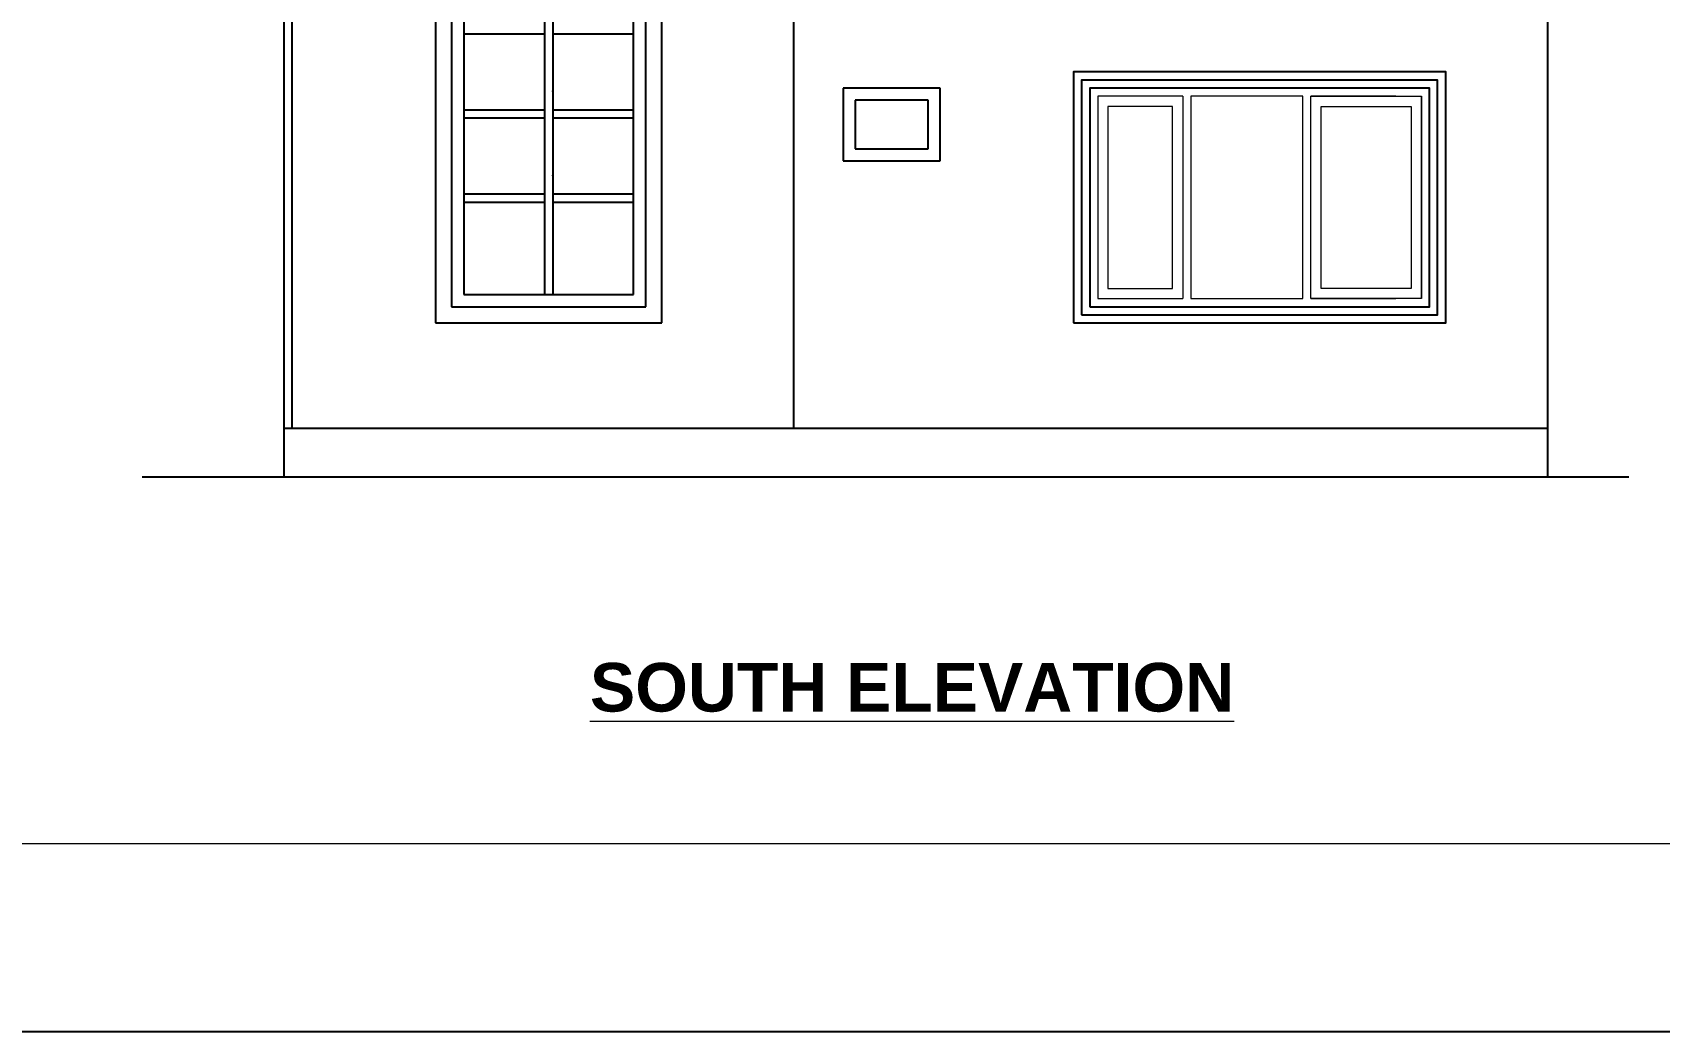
# Model space of a CAD drawing. Header units: inches. Extents: x -2812 to 9774, y -15726 to -746.
# Drawn here: x 2757.5 to 3159.6, y -9492.2 to -9245.4 of the extents above; entities that cross this region are included whole.
import ezdxf

# ---------------------------------------------------------------- set-up
doc = ezdxf.new("R2010")
doc.units = ezdxf.units.IN
doc.header["$LTSCALE"] = 17
doc.header["$MEASUREMENT"] = 0
for name, color, linetype, lineweight in [('ELE1', 3, 'Continuous', 9), ('ELEVATION', 7, 'Continuous', 25), ('OUTLINE', 1, 'Continuous', 25), ('TEXT', 231, 'Continuous', 20), ('WINDOW FRAME', 161, 'Continuous', 20)]:
    doc.layers.add(name, color=color, linetype=linetype, lineweight=lineweight)

msp = doc.modelspace()

# ---------------------------------------------------------------- linework, layer by layer
at = {"layer": 'Defpoints'}
msp.add_lwpolyline([(5451.85, -7244.21), (2274.25, -7244.21), (2274.25, -9492.18), (5451.85, -9492.18)], close=True, dxfattribs=at)
at = {"layer": 'ELE1'}
msp.add_lwpolyline([(2320.56, -7290.53), (5405.53, -7290.53), (5405.53, -9445.86), (2320.56, -9445.86)], close=True, dxfattribs=at)
at = {"layer": 'ELEVATION', "linetype": 'Continuous'}
for p, q in [((3102.79, -9259.16), (3018.79, -9259.16)), ((3018.79, -9259.16), (3018.79, -9313.16)), ((3102.79, -9313.16), (3102.79, -9259.16)), ((3018.79, -9313.16), (3102.79, -9313.16))]:
    msp.add_line(p, q, dxfattribs=at)
at = {"layer": 'OUTLINE'}
for p, q in [((2945.55, -8907.16), (2945.55, -9343.16)), ((2857.05, -8947.85), (2857.05, -9317.16)), ((2861.05, -8948.11), (2861.05, -9313.16)), ((2909.05, -9313.16), (2909.05, -8948.11)), ((2913.05, -9317.16), (2913.05, -8947.85)), ((2821.55, -9231.16), (2821.55, -9343.16)), ((2819.55, -9236.16), (2819.55, -9355.16)), ((3132.02, -9355.16), (3132.02, -9236.16)), ((2861.05, -9313.16), (2909.05, -9313.16)), ((2857.05, -9317.16), (2913.05, -9317.16)), ((2819.55, -9343.16), (3132.02, -9343.16)), ((2784.55, -9355.16), (3152.05, -9355.16))]:
    msp.add_line(p, q, dxfattribs=at)
at = {"layer": 'OUTLINE', "color": 253, "true_color": 0x9898cc}
for p, q in [((2864.05, -8948.11), (2864.05, -9310.16)), ((2978.83, -9262.16), (2960.83, -9262.16)), ((2960.83, -9262.16), (2960.83, -9274.16)), ((2978.83, -9274.16), (2978.83, -9262.16)), ((2960.83, -9274.16), (2978.83, -9274.16))]:
    msp.add_line(p, q, dxfattribs=at)
at = {"layer": 'OUTLINE', "color": 7}
for p, q in [((2906.05, -9310.16), (2906.05, -8948.11)), ((2884.05, -9224.91), (2884.05, -9245.71)), ((2886.05, -9224.91), (2886.05, -9245.71)), ((2864.05, -9245.71), (2884.05, -9245.71)), ((2864.05, -9245.71), (2884.05, -9245.71)), ((2884.05, -9245.71), (2884.05, -9266.51)), ((2886.05, -9245.71), (2906.05, -9245.71)), ((2886.05, -9245.71), (2886.05, -9266.51)), ((2886.05, -9245.71), (2906.05, -9245.71)), ((2981.83, -9259.16), (2957.83, -9259.16)), ((2957.83, -9259.16), (2957.83, -9277.16)), ((2981.83, -9277.16), (2981.83, -9259.16)), ((2864.05, -9264.51), (2884.05, -9264.51)), ((2886.05, -9264.51), (2906.05, -9264.51)), ((2864.05, -9266.51), (2884.05, -9266.51)), ((2864.05, -9266.51), (2884.05, -9266.51)), ((2884.05, -9266.51), (2884.05, -9287.31)), ((2886.05, -9266.51), (2906.05, -9266.51)), ((2886.05, -9266.51), (2886.05, -9287.31)), ((2886.05, -9266.51), (2906.05, -9266.51)), ((2957.83, -9277.16), (2981.83, -9277.16)), ((2864.05, -9285.31), (2884.05, -9285.31)), ((2886.05, -9285.31), (2906.05, -9285.31)), ((2864.05, -9287.31), (2884.05, -9287.31)), ((2864.05, -9287.31), (2884.05, -9287.31)), ((2884.05, -9287.31), (2884.05, -9310.16)), ((2886.05, -9287.31), (2906.05, -9287.31)), ((2886.05, -9287.31), (2886.05, -9310.16)), ((2886.05, -9287.31), (2906.05, -9287.31)), ((2864.05, -9310.16), (2906.05, -9310.16)), ((2861.05, -9313.16), (2909.05, -9313.16))]:
    msp.add_line(p, q, dxfattribs=at)
at = {"layer": 'OUTLINE'}
for points in [[(3014.79, -9317.16), (3106.79, -9317.16), (3106.79, -9255.16), (3014.79, -9255.16)], [(3016.79, -9315.16), (3104.79, -9315.16), (3104.79, -9257.16), (3016.79, -9257.16)], [(3018.79, -9313.16), (3102.79, -9313.16), (3102.79, -9259.16), (3018.79, -9259.16)]]:
    msp.add_lwpolyline(points, close=True, dxfattribs=at)
at = {"layer": 'OUTLINE', "color": 7}
for p in [(2886.05, -9259.91), (2886.05, -9280.71)]:
    msp.add_point(p, dxfattribs=at)
at = {"layer": 'WINDOW FRAME'}
for p, q in [((3041.79, -9261.16), (3020.79, -9261.16)), ((3020.79, -9261.16), (3020.79, -9311.16)), ((3041.79, -9261.16), (3041.79, -9311.16)), ((3071.49, -9261.16), (3043.79, -9261.16)), ((3043.79, -9261.16), (3043.79, -9311.16)), ((3071.49, -9311.16), (3071.49, -9261.16)), ((3094.49, -9261.16), (3073.49, -9261.16)), ((3073.49, -9311.16), (3073.49, -9261.16)), ((3073.49, -9261.16), (3100.79, -9261.16)), ((3073.49, -9311.16), (3073.49, -9261.16)), ((3100.79, -9311.16), (3100.79, -9261.16)), ((3100.79, -9261.16), (3100.79, -9311.16)), ((3039.29, -9263.66), (3023.29, -9263.66)), ((3023.29, -9263.66), (3023.29, -9308.66)), ((3039.29, -9308.66), (3039.29, -9263.66)), ((3075.99, -9263.66), (3098.29, -9263.66)), ((3075.99, -9308.66), (3075.99, -9263.66)), ((3098.29, -9263.66), (3098.29, -9308.66)), ((3023.29, -9308.66), (3039.29, -9308.66)), ((3098.29, -9308.66), (3075.99, -9308.66)), ((3020.79, -9311.16), (3041.79, -9311.16)), ((3043.79, -9311.16), (3071.49, -9311.16)), ((3073.49, -9311.16), (3094.49, -9311.16)), ((3100.79, -9311.16), (3073.49, -9311.16))]:
    msp.add_line(p, q, dxfattribs=at)

# ---------------------------------------------------------------- texts
at = {"layer": 'TEXT', "insert": (2974.88, -9401.16), "char_height": 12, "width": 396.2985, "attachment_point": 2}
msp.add_mtext('{\\fArial|b1|i0|c0|p34;\\LSOUTH ELEVATION}', dxfattribs=at)

doc.saveas('drawing.dxf')
